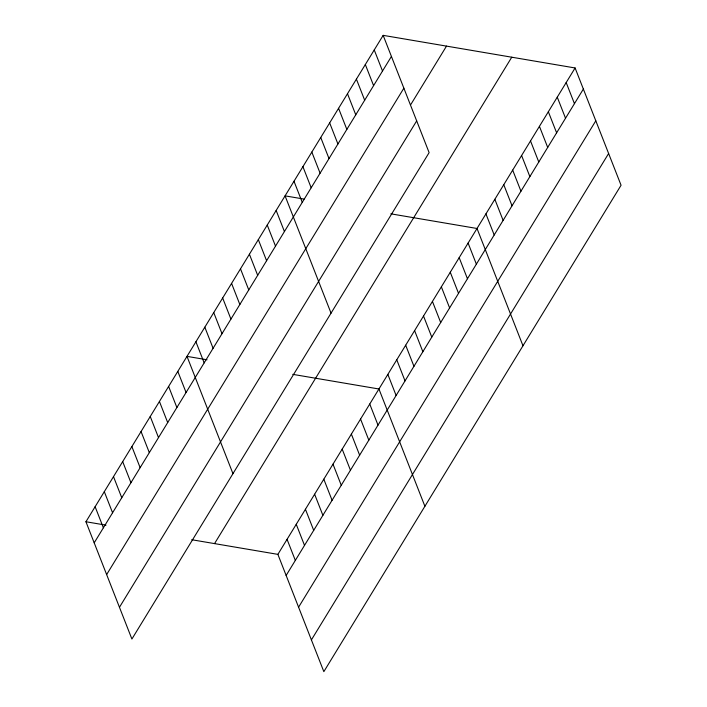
<?xml version="1.0" encoding="UTF-8"?>
<svg xmlns="http://www.w3.org/2000/svg" width="707" height="707" viewBox="0 0 707 707"><rect width="100%" height="100%" fill="white"/><g stroke="black" fill="none" stroke-linecap="round" stroke-linejoin="round"><path stroke-width="1.06" d="M383.159 35.35L429.122 152.632L131.9 639.031L85.936 521.748L383.159 35.35L575.1 67.969L621.064 185.252L323.841 671.65L277.878 554.368L575.1 67.969M94.199 542.835L391.431 56.436M106.642 574.579L403.865 88.181M410.838 104.486L446.506 46.114M119.456 607.286L416.688 120.888M214.539 543.603L511.762 57.205M286.141 575.454L583.363 89.055M298.584 607.198L595.807 120.8M311.398 639.906L608.621 153.507M304.081 199.091L285.08 195.866L331.044 313.148M390.838 213.832L477.022 228.485L522.977 345.767M207.054 359.783L186.993 356.372L232.957 473.655M292.751 374.348L378.934 388.991L424.898 506.274M85.936 521.748L105.988 525.16M191.694 539.724L277.878 554.368M566.183 82.56L574.446 103.646M557.266 97.151L565.529 118.246M548.349 111.741L556.621 132.836M539.432 126.341L547.704 147.427M530.515 140.932L538.787 162.018M521.598 155.522L529.87 176.609M512.681 170.113L520.953 191.199M503.764 184.704L512.036 205.79M494.847 199.294L503.119 220.39M485.93 213.885L494.202 234.98M468.105 243.075L476.368 264.162M459.188 257.666L467.451 278.752M374.242 49.941L382.514 71.027M450.271 272.257L458.534 293.343M365.325 64.531L373.596 85.627M441.354 286.848L449.617 307.934M356.408 79.122L364.679 100.217M432.437 301.438L440.7 322.533M347.49 93.722L355.762 114.808M423.52 316.029L431.783 337.124M338.573 108.312L346.845 129.399M414.602 330.62L422.866 351.715M329.656 122.903L337.928 143.989M405.685 345.219L413.949 366.306M320.748 137.494L329.011 158.58M396.768 359.81L405.031 380.896M311.831 152.085L320.094 173.171M387.851 374.401L396.114 395.487M302.914 166.675L311.177 187.77M293.997 181.266L302.26 202.361M369.743 404.024L378.006 425.119M360.561 419.057L368.824 440.152M276.163 210.456L284.426 231.543M351.37 434.098L359.633 455.184M267.246 225.047L275.509 246.133M342.188 449.131L350.451 470.217M258.329 239.638L266.592 260.724M332.997 464.163L341.26 485.249M249.412 254.228L257.675 275.315M323.815 479.196L332.078 500.282M240.495 268.819L248.758 289.914M314.624 494.228L322.887 515.323M231.578 283.41L239.841 304.505M222.661 298L230.924 319.096M305.433 509.261L313.705 530.356M213.744 312.6L222.007 333.686M296.251 524.302L304.514 545.389M204.827 327.191L213.09 348.277M287.06 539.335L295.332 560.421M195.91 341.781L204.173 362.868M177.802 371.405L186.074 392.5M168.62 386.437L176.883 407.532M159.429 401.479L167.692 422.565M150.246 416.511L158.509 437.598M141.055 431.544L149.318 452.63M131.873 446.577L140.136 467.663M122.682 461.609L130.945 482.704M113.5 476.642L121.763 497.737M104.309 491.683L112.572 512.769M95.118 506.716L103.39 527.802"/></g></svg>
